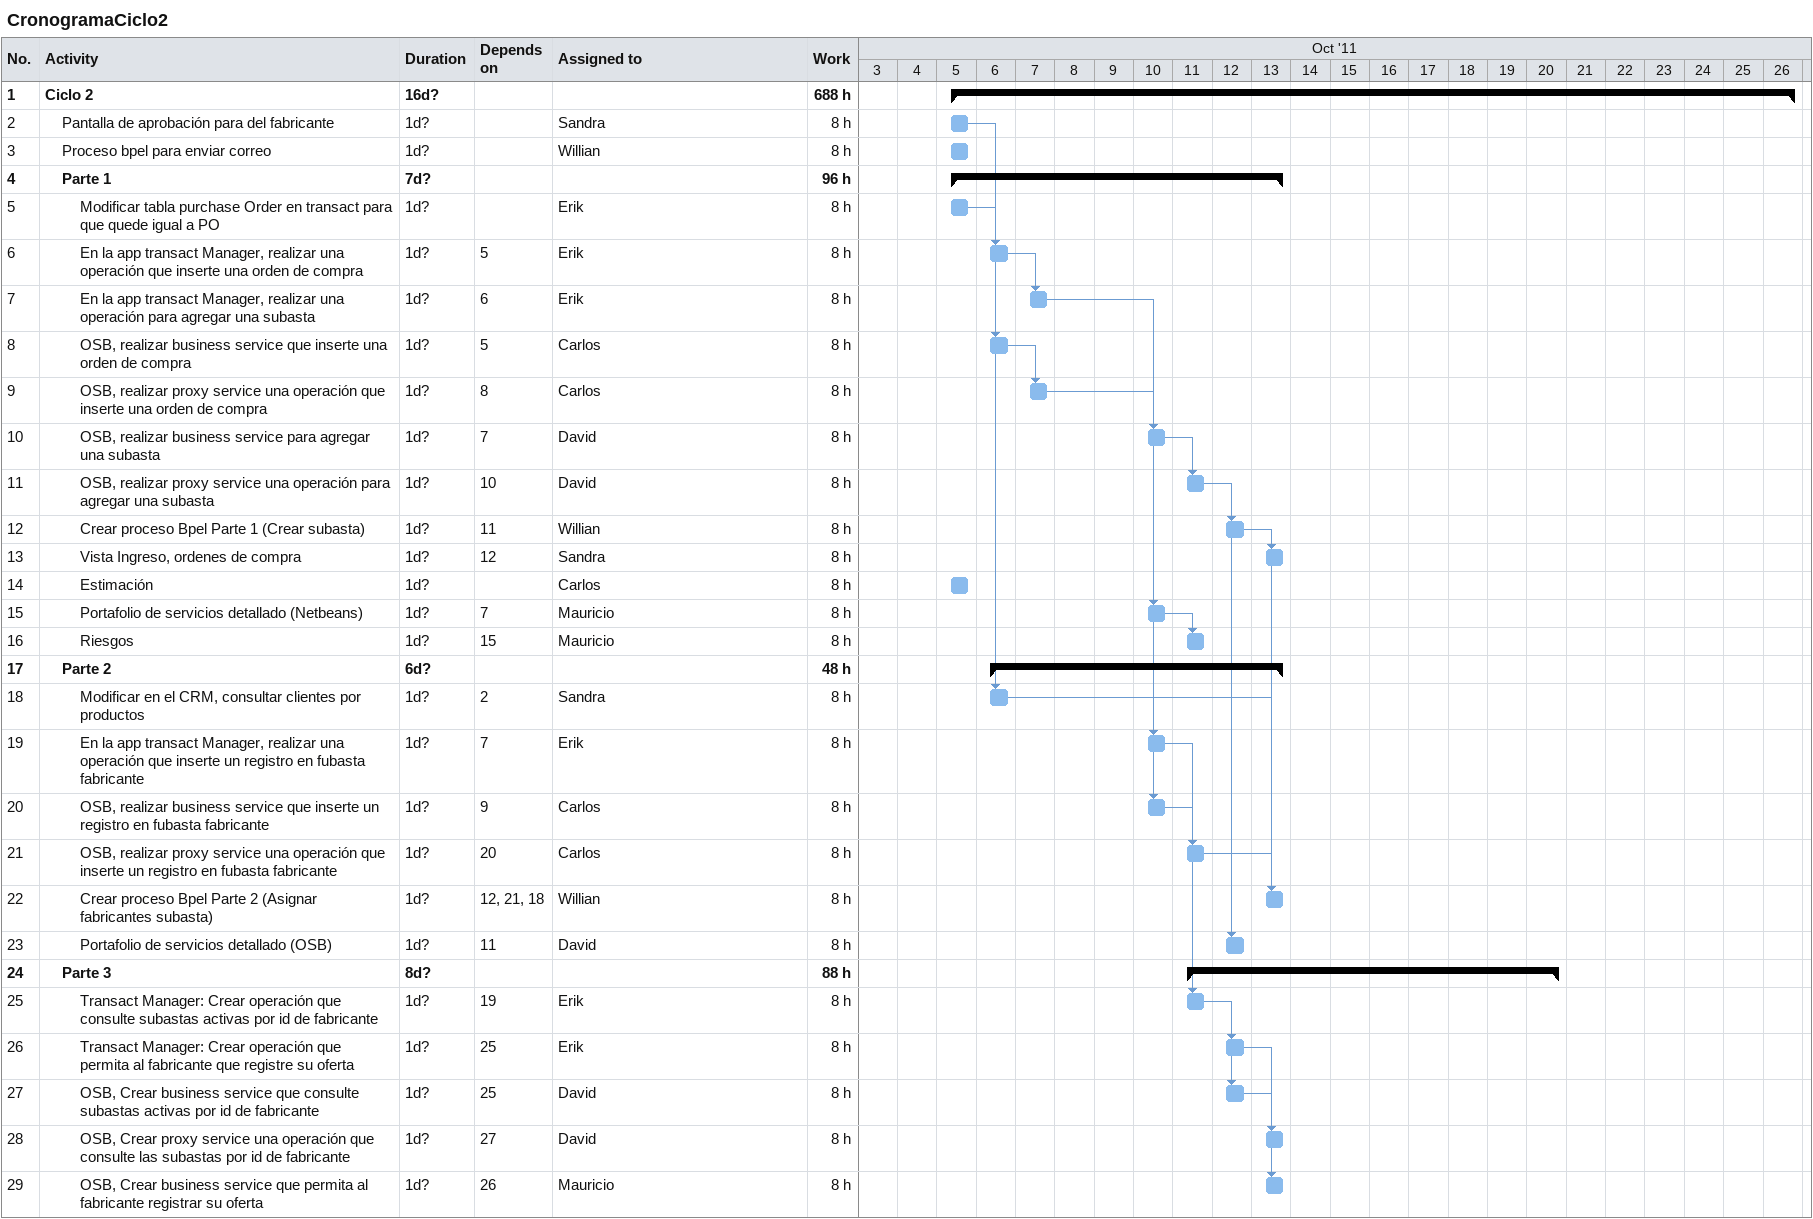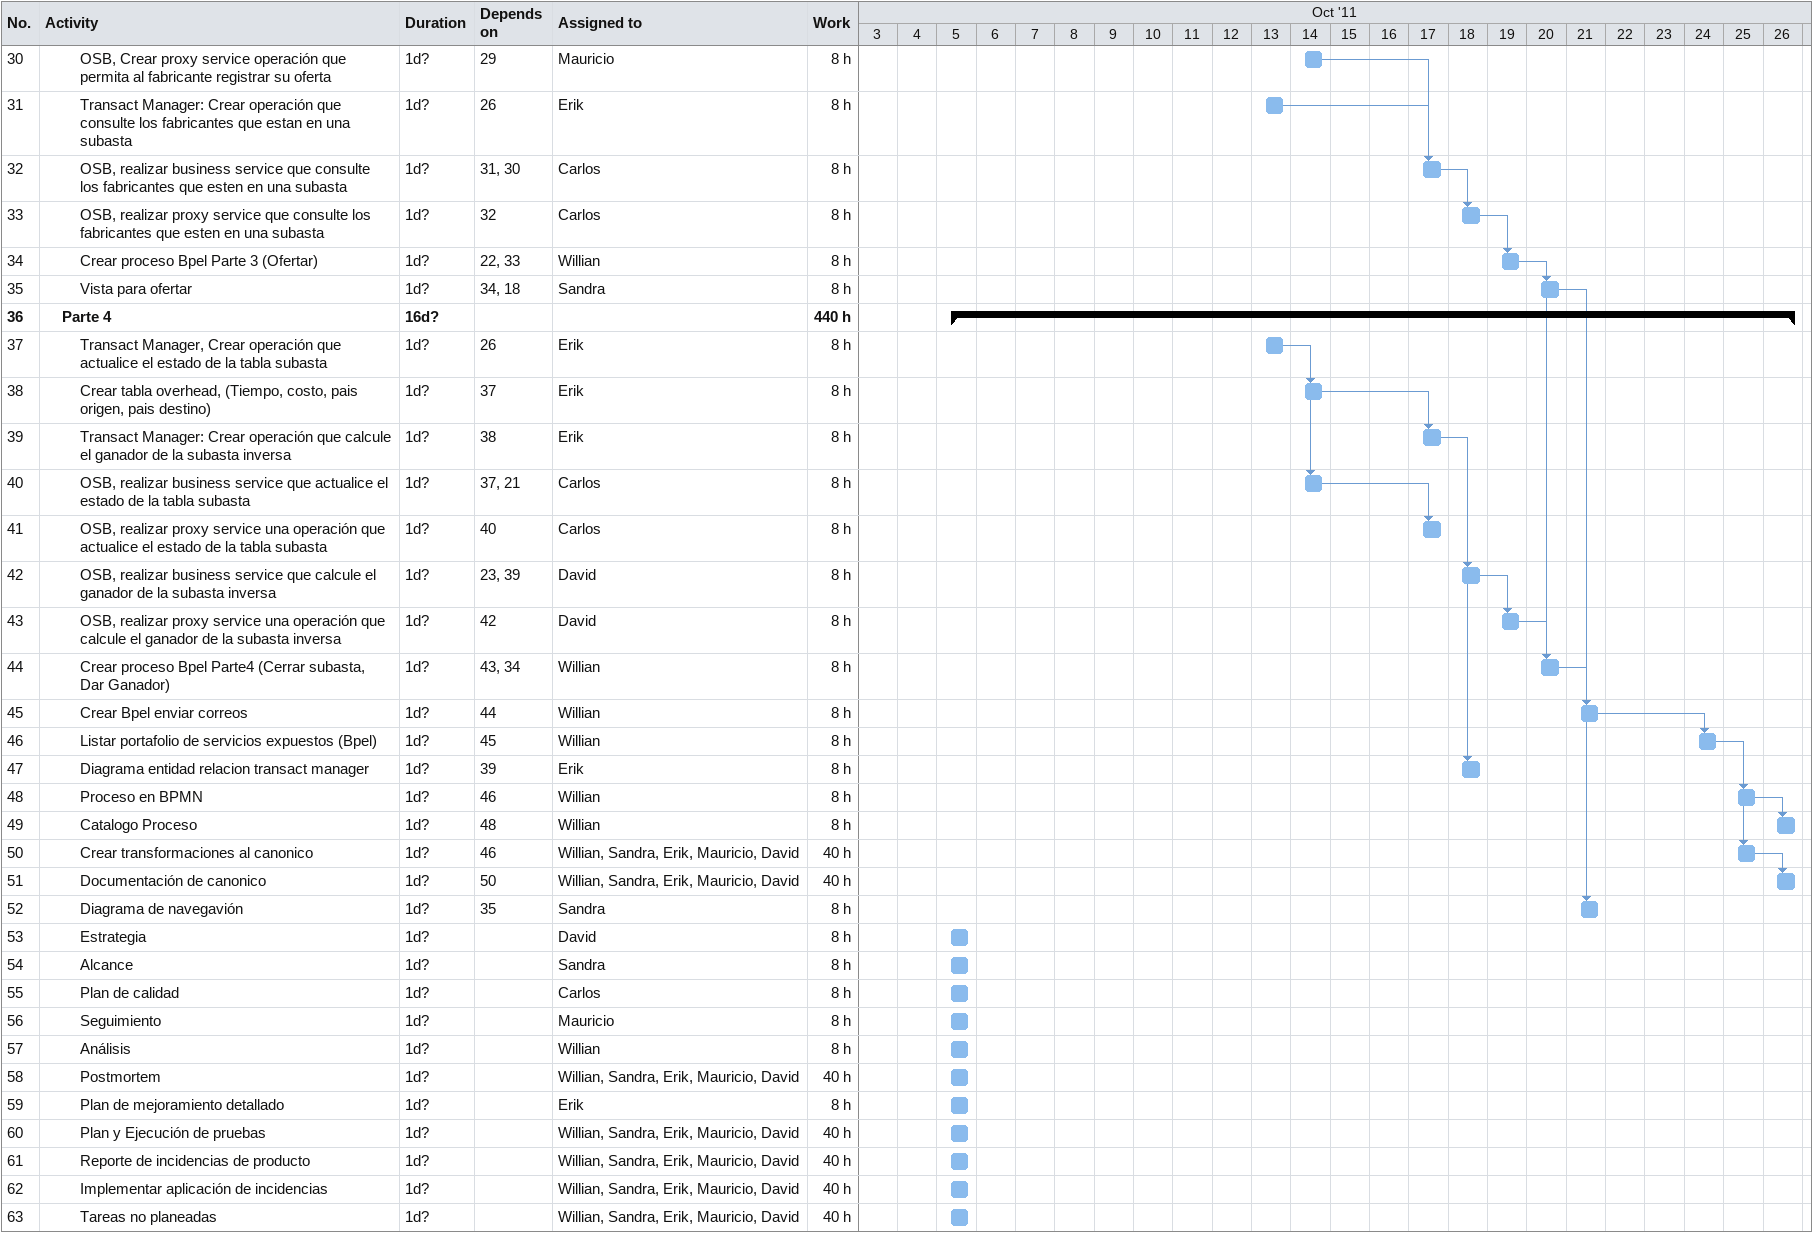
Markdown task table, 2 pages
CronogramaCiclo2

| ID | Level | Task | Duration | Start | Finish | Predecessors | Resources | Work (h) |
|---|---|---|---|---|---|---|---|---|
| 1 | 1 | **Ciclo 2** | 16d? | 2011-10-05 | 2011-10-26 |  |  | 688 |
| 2 | 2 | Pantalla de aprobación para del fabricante | 1d? | 2011-10-05 | 2011-10-05 |  | Sandra | 8 |
| 3 | 2 | Proceso bpel para enviar correo | 1d? | 2011-10-05 | 2011-10-05 |  | Willian | 8 |
| 4 | 2 | **Parte 1** | 7d? | 2011-10-05 | 2011-10-13 |  |  | 96 |
| 5 | 3 | Modificar tabla purchase Order en transact para que quede igual a PO | 1d? | 2011-10-05 | 2011-10-05 |  | Erik | 8 |
| 6 | 3 | En la app transact Manager, realizar una operación que inserte una orden de compra | 1d? | 2011-10-06 | 2011-10-06 | 5 | Erik | 8 |
| 7 | 3 | En la app transact Manager, realizar una operación para agregar una subasta | 1d? | 2011-10-07 | 2011-10-07 | 6 | Erik | 8 |
| 8 | 3 | OSB, realizar business service que inserte una orden de compra | 1d? | 2011-10-06 | 2011-10-06 | 5 | Carlos | 8 |
| 9 | 3 | OSB, realizar proxy service una operación que inserte una orden de compra | 1d? | 2011-10-07 | 2011-10-07 | 8 | Carlos | 8 |
| 10 | 3 | OSB, realizar business service para agregar una subasta | 1d? | 2011-10-10 | 2011-10-10 | 7 | David | 8 |
| 11 | 3 | OSB, realizar proxy service una operación para agregar una subasta | 1d? | 2011-10-11 | 2011-10-11 | 10 | David | 8 |
| 12 | 3 | Crear proceso Bpel Parte 1 (Crear subasta) | 1d? | 2011-10-12 | 2011-10-12 | 11 | Willian | 8 |
| 13 | 3 | Vista Ingreso, ordenes de compra | 1d? | 2011-10-13 | 2011-10-13 | 12 | Sandra | 8 |
| 14 | 3 | Estimación | 1d? | 2011-10-05 | 2011-10-05 |  | Carlos | 8 |
| 15 | 3 | Portafolio de servicios detallado (Netbeans) | 1d? | 2011-10-10 | 2011-10-10 | 7 | Mauricio | 8 |
| 16 | 3 | Riesgos | 1d? | 2011-10-11 | 2011-10-11 | 15 | Mauricio | 8 |
| 17 | 2 | **Parte 2** | 6d? | 2011-10-06 | 2011-10-13 |  |  | 48 |
| 18 | 3 | Modificar en el CRM, consultar clientes por productos | 1d? | 2011-10-06 | 2011-10-06 | 2 | Sandra | 8 |
| 19 | 3 | En la app transact Manager, realizar una operación que inserte un registro en fubasta fabricante | 1d? | 2011-10-10 | 2011-10-10 | 7 | Erik | 8 |
| 20 | 3 | OSB, realizar business service que inserte un registro en fubasta fabricante | 1d? | 2011-10-10 | 2011-10-10 | 9 | Carlos | 8 |
| 21 | 3 | OSB, realizar proxy service una operación que inserte un registro en fubasta fabricante | 1d? | 2011-10-11 | 2011-10-11 | 20 | Carlos | 8 |
| 22 | 3 | Crear proceso Bpel Parte 2 (Asignar fabricantes subasta) | 1d? | 2011-10-13 | 2011-10-13 | 12, 21, 18 | Willian | 8 |
| 23 | 3 | Portafolio de servicios detallado (OSB) | 1d? | 2011-10-12 | 2011-10-12 | 11 | David | 8 |
| 24 | 2 | **Parte 3** | 8d? | 2011-10-11 | 2011-10-20 |  |  | 88 |
| 25 | 3 | Transact Manager: Crear operación que consulte subastas activas por id de fabricante | 1d? | 2011-10-11 | 2011-10-11 | 19 | Erik | 8 |
| 26 | 3 | Transact Manager: Crear operación que permita al fabricante que registre su oferta | 1d? | 2011-10-12 | 2011-10-12 | 25 | Erik | 8 |
| 27 | 3 | OSB, Crear business service que consulte subastas activas por id de fabricante | 1d? | 2011-10-12 | 2011-10-12 | 25 | David | 8 |
| 28 | 3 | OSB, Crear proxy service una operación que consulte las subastas por id de fabricante | 1d? | 2011-10-13 | 2011-10-13 | 27 | David | 8 |
| 29 | 3 | OSB, Crear business service que permita al fabricante registrar su oferta | 1d? | 2011-10-13 | 2011-10-13 | 26 | Mauricio | 8 |
| 30 | 3 | OSB, Crear proxy service operación que permita al fabricante registrar su oferta | 1d? | 2011-10-14 | 2011-10-14 | 29 | Mauricio | 8 |
| 31 | 3 | Transact Manager: Crear operación que consulte los fabricantes que estan en una subasta | 1d? | 2011-10-13 | 2011-10-13 | 26 | Erik | 8 |
| 32 | 3 | OSB, realizar business service que consulte los fabricantes que esten en una subasta | 1d? | 2011-10-17 | 2011-10-17 | 31, 30 | Carlos | 8 |
| 33 | 3 | OSB, realizar proxy service que consulte los fabricantes que esten en una subasta | 1d? | 2011-10-18 | 2011-10-18 | 32 | Carlos | 8 |
| 34 | 3 | Crear proceso Bpel Parte 3 (Ofertar) | 1d? | 2011-10-19 | 2011-10-19 | 22, 33 | Willian | 8 |
| 35 | 3 | Vista para ofertar | 1d? | 2011-10-20 | 2011-10-20 | 34, 18 | Sandra | 8 |
| 36 | 2 | **Parte 4** | 16d? | 2011-10-05 | 2011-10-26 |  |  | 440 |
| 37 | 3 | Transact Manager, Crear operación que actualice el estado de la tabla subasta | 1d? | 2011-10-13 | 2011-10-13 | 26 | Erik | 8 |
| 38 | 3 | Crear tabla overhead, (Tiempo, costo, pais origen, pais destino) | 1d? | 2011-10-14 | 2011-10-14 | 37 | Erik | 8 |
| 39 | 3 | Transact Manager: Crear operación que calcule el ganador de la subasta inversa | 1d? | 2011-10-17 | 2011-10-17 | 38 | Erik | 8 |
| 40 | 3 | OSB, realizar business service que actualice el estado de la tabla subasta | 1d? | 2011-10-14 | 2011-10-14 | 37, 21 | Carlos | 8 |
| 41 | 3 | OSB, realizar proxy service una operación que actualice el estado de la tabla subasta | 1d? | 2011-10-17 | 2011-10-17 | 40 | Carlos | 8 |
| 42 | 3 | OSB, realizar business service que calcule el ganador de la subasta inversa | 1d? | 2011-10-18 | 2011-10-18 | 23, 39 | David | 8 |
| 43 | 3 | OSB, realizar proxy service una operación que calcule el ganador de la subasta inversa | 1d? | 2011-10-19 | 2011-10-19 | 42 | David | 8 |
| 44 | 3 | Crear proceso Bpel Parte4 (Cerrar subasta, Dar Ganador) | 1d? | 2011-10-20 | 2011-10-20 | 43, 34 | Willian | 8 |
| 45 | 3 | Crear Bpel enviar correos | 1d? | 2011-10-21 | 2011-10-21 | 44 | Willian | 8 |
| 46 | 3 | Listar portafolio de servicios expuestos (Bpel) | 1d? | 2011-10-24 | 2011-10-24 | 45 | Willian | 8 |
| 47 | 3 | Diagrama entidad relacion transact manager | 1d? | 2011-10-18 | 2011-10-18 | 39 | Erik | 8 |
| 48 | 3 | Proceso en BPMN | 1d? | 2011-10-25 | 2011-10-25 | 46 | Willian | 8 |
| 49 | 3 | Catalogo Proceso | 1d? | 2011-10-26 | 2011-10-26 | 48 | Willian | 8 |
| 50 | 3 | Crear transformaciones al canonico | 1d? | 2011-10-25 | 2011-10-25 | 46 | Willian, Sandra, Erik, Mauricio, David | 40 |
| 51 | 3 | Documentación de canonico | 1d? | 2011-10-26 | 2011-10-26 | 50 | Willian, Sandra, Erik, Mauricio, David | 40 |
| 52 | 3 | Diagrama de navegavión | 1d? | 2011-10-21 | 2011-10-21 | 35 | Sandra | 8 |
| 53 | 3 | Estrategia | 1d? | 2011-10-05 | 2011-10-05 |  | David | 8 |
| 54 | 3 | Alcance | 1d? | 2011-10-05 | 2011-10-05 |  | Sandra | 8 |
| 55 | 3 | Plan de calidad | 1d? | 2011-10-05 | 2011-10-05 |  | Carlos | 8 |
| 56 | 3 | Seguimiento | 1d? | 2011-10-05 | 2011-10-05 |  | Mauricio | 8 |
| 57 | 3 | Análisis | 1d? | 2011-10-05 | 2011-10-05 |  | Willian | 8 |
| 58 | 3 | Postmortem | 1d? | 2011-10-05 | 2011-10-05 |  | Willian, Sandra, Erik, Mauricio, David | 40 |
| 59 | 3 | Plan de mejoramiento detallado | 1d? | 2011-10-05 | 2011-10-05 |  | Erik | 8 |
| 60 | 3 | Plan y Ejecución de pruebas | 1d? | 2011-10-05 | 2011-10-05 |  | Willian, Sandra, Erik, Mauricio, David | 40 |
| 61 | 3 | Reporte de incidencias de producto | 1d? | 2011-10-05 | 2011-10-05 |  | Willian, Sandra, Erik, Mauricio, David | 40 |
| 62 | 3 | Implementar aplicación de incidencias | 1d? | 2011-10-05 | 2011-10-05 |  | Willian, Sandra, Erik, Mauricio, David | 40 |
| 63 | 3 | Tareas no planeadas | 1d? | 2011-10-05 | 2011-10-05 |  | Willian, Sandra, Erik, Mauricio, David | 40 |
